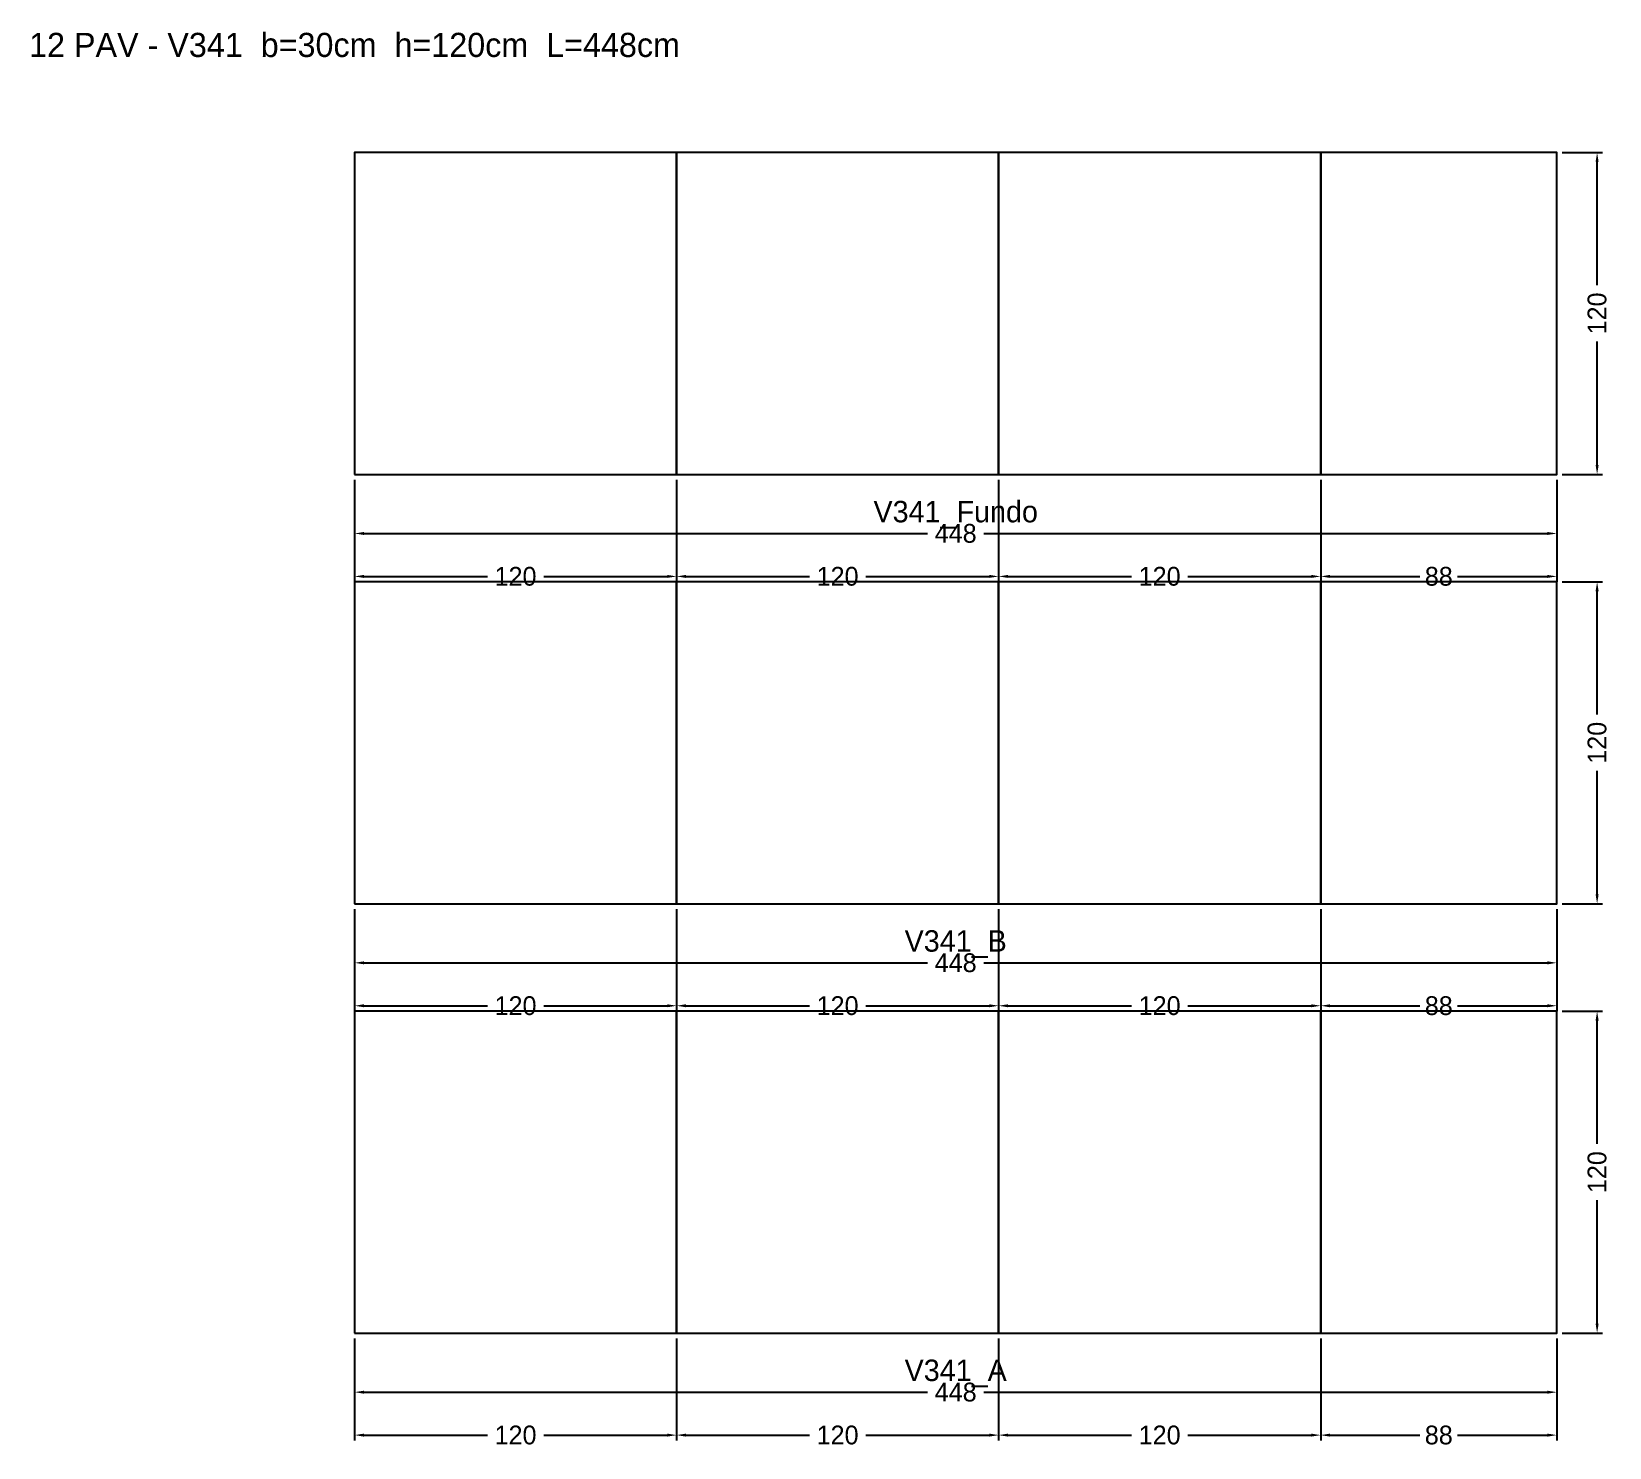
# Model space of a CAD drawing. Header units: metres. Extents: x -120 to 468, y -43 to 485.
import ezdxf

# ---------------------------------------------------------------- set-up
doc = ezdxf.new("R2010")
doc.units = ezdxf.units.M
for name, color, linetype in [('COTA', 3, 'Continuous'), ('NOMENCLATURA', 2, 'Continuous'), ('Paineis', 7, 'Continuous'), ('Texto Secao', 2, 'Continuous')]:
    doc.layers.add(name, color=color, linetype=linetype)
doc.dimstyles.new('COTA_VIG', dxfattribs={"dimtxt": 7, "dimasz": 3.5, "dimexe": 2, "dimexo": 2, "dimgap": 1.5, "dimtad": 1, "dimdec": 1, "dimcen": 2.5, "dimclrd": 3, "dimclre": 3, "dimclrt": 3, "dimazin": 3, "dimtfac": 1, "dimtmove": 0, "dimatfit": 3})

# ---------------------------------------------------------------- blocks, each defined once
blk = doc.blocks.new('_CLOSEDFILLED')
at = {"color": 0, "linetype": 'BYBLOCK'}
blk.add_solid([(-1, 0.16), (0, 0), (-1, -0.16)], dxfattribs=at)
blk = doc.blocks.new('*D1')
at = {"color": 3}
for p, q in [((0, -2), (0, -24)), ((448, -2), (448, -24)), ((3.5, -22), (213.5, -22)), ((234.5, -22), (444.5, -22))]:
    blk.add_line(p, q, dxfattribs=at)
at = {"layer": 'Defpoints'}
for p in [(0, 0), (448, 0), (0, -22)]:
    blk.add_point(p, dxfattribs=at)
at = {"layer": 'COTA', "color": 3, "xscale": 3.5, "yscale": 3.5, "rotation": 180}
blk.add_blockref('_CLOSEDFILLED', (0, -22), dxfattribs=at)
at = {"layer": 'COTA', "color": 3, "xscale": 3.5, "yscale": 3.5}
blk.add_blockref('_CLOSEDFILLED', (448, -22), dxfattribs=at)
at = {"layer": 'COTA', "color": 3, "insert": (224, -22), "char_height": 7, "attachment_point": 5}
blk.add_mtext('448', dxfattribs=at)
blk = doc.blocks.new('*D2')
at = {"color": 3}
for p, q in [((0, -2), (0, -40)), ((120, -2), (120, -40)), ((3.5, -38), (49.5, -38)), ((70.5, -38), (116.5, -38))]:
    blk.add_line(p, q, dxfattribs=at)
at = {"layer": 'Defpoints'}
for p in [(0, 0), (120, 0), (0, -38)]:
    blk.add_point(p, dxfattribs=at)
at = {"layer": 'COTA', "color": 3, "xscale": 3.5, "yscale": 3.5, "rotation": 180}
blk.add_blockref('_CLOSEDFILLED', (0, -38), dxfattribs=at)
at = {"layer": 'COTA', "color": 3, "xscale": 3.5, "yscale": 3.5}
blk.add_blockref('_CLOSEDFILLED', (120, -38), dxfattribs=at)
at = {"layer": 'COTA', "color": 3, "insert": (60, -38), "char_height": 7, "attachment_point": 5}
blk.add_mtext('120', dxfattribs=at)
blk = doc.blocks.new('*D3')
at = {"color": 3}
for p, q in [((120, -2), (120, -40)), ((240, -2), (240, -40)), ((123.5, -38), (169.5, -38)), ((190.5, -38), (236.5, -38))]:
    blk.add_line(p, q, dxfattribs=at)
at = {"layer": 'Defpoints'}
for p in [(120, 0), (240, 0), (120, -38)]:
    blk.add_point(p, dxfattribs=at)
at = {"layer": 'COTA', "color": 3, "xscale": 3.5, "yscale": 3.5, "rotation": 180}
blk.add_blockref('_CLOSEDFILLED', (120, -38), dxfattribs=at)
at = {"layer": 'COTA', "color": 3, "xscale": 3.5, "yscale": 3.5}
blk.add_blockref('_CLOSEDFILLED', (240, -38), dxfattribs=at)
at = {"layer": 'COTA', "color": 3, "insert": (180, -38), "char_height": 7, "attachment_point": 5}
blk.add_mtext('120', dxfattribs=at)
blk = doc.blocks.new('*D4')
at = {"color": 3}
for p, q in [((240, -2), (240, -40)), ((360, -2), (360, -40)), ((243.5, -38), (289.5, -38)), ((310.5, -38), (356.5, -38))]:
    blk.add_line(p, q, dxfattribs=at)
at = {"layer": 'Defpoints'}
for p in [(240, 0), (360, 0), (240, -38)]:
    blk.add_point(p, dxfattribs=at)
at = {"layer": 'COTA', "color": 3, "xscale": 3.5, "yscale": 3.5, "rotation": 180}
blk.add_blockref('_CLOSEDFILLED', (240, -38), dxfattribs=at)
at = {"layer": 'COTA', "color": 3, "xscale": 3.5, "yscale": 3.5}
blk.add_blockref('_CLOSEDFILLED', (360, -38), dxfattribs=at)
at = {"layer": 'COTA', "color": 3, "insert": (300, -38), "char_height": 7, "attachment_point": 5}
blk.add_mtext('120', dxfattribs=at)
blk = doc.blocks.new('*D5')
at = {"color": 3}
for p, q in [((360, -2), (360, -40)), ((448, -2), (448, -40)), ((363.5, -38), (397, -38)), ((411, -38), (444.5, -38))]:
    blk.add_line(p, q, dxfattribs=at)
at = {"layer": 'Defpoints'}
for p in [(360, 0), (448, 0), (360, -38)]:
    blk.add_point(p, dxfattribs=at)
at = {"layer": 'COTA', "color": 3, "xscale": 3.5, "yscale": 3.5, "rotation": 180}
blk.add_blockref('_CLOSEDFILLED', (360, -38), dxfattribs=at)
at = {"layer": 'COTA', "color": 3, "xscale": 3.5, "yscale": 3.5}
blk.add_blockref('_CLOSEDFILLED', (448, -38), dxfattribs=at)
at = {"layer": 'COTA', "color": 3, "insert": (404, -38), "char_height": 7, "attachment_point": 5}
blk.add_mtext('88', dxfattribs=at)
blk = doc.blocks.new('*D6')
at = {"color": 3}
for p, q in [((450, 120), (465, 120)), ((463, 70.5), (463, 116.5)), ((463, 3.5), (463, 49.5)), ((450, 0), (465, 0))]:
    blk.add_line(p, q, dxfattribs=at)
at = {"layer": 'Defpoints'}
for p in [(448, 120), (448, 0), (463, 0)]:
    blk.add_point(p, dxfattribs=at)
at = {"layer": 'COTA', "color": 3, "xscale": 3.5, "yscale": 3.5}
for p, rotation in [((463, 120), 90), ((463, 0), 270)]:
    blk.add_blockref('_CLOSEDFILLED', p, dxfattribs=dict(at, rotation=rotation))
at = {"layer": 'COTA', "color": 3, "insert": (463, 60), "char_height": 7, "attachment_point": 5, "rotation": 90}
blk.add_mtext('120', dxfattribs=at)
blk = doc.blocks.new('*D7')
at = {"color": 3}
for p, q in [((0, 158), (0, 136)), ((448, 158), (448, 136)), ((3.5, 138), (213.5, 138)), ((234.5, 138), (444.5, 138))]:
    blk.add_line(p, q, dxfattribs=at)
at = {"layer": 'Defpoints'}
for p in [(0, 160), (448, 160), (0, 138)]:
    blk.add_point(p, dxfattribs=at)
at = {"layer": 'COTA', "color": 3, "xscale": 3.5, "yscale": 3.5, "rotation": 180}
blk.add_blockref('_CLOSEDFILLED', (0, 138), dxfattribs=at)
at = {"layer": 'COTA', "color": 3, "xscale": 3.5, "yscale": 3.5}
blk.add_blockref('_CLOSEDFILLED', (448, 138), dxfattribs=at)
at = {"layer": 'COTA', "color": 3, "insert": (224, 138), "char_height": 7, "attachment_point": 5}
blk.add_mtext('448', dxfattribs=at)
blk = doc.blocks.new('*D8')
at = {"color": 3}
for p, q in [((0, 158), (0, 120)), ((120, 158), (120, 120)), ((3.5, 122), (49.5, 122)), ((70.5, 122), (116.5, 122))]:
    blk.add_line(p, q, dxfattribs=at)
at = {"layer": 'Defpoints'}
for p in [(0, 160), (120, 160), (0, 122)]:
    blk.add_point(p, dxfattribs=at)
at = {"layer": 'COTA', "color": 3, "xscale": 3.5, "yscale": 3.5, "rotation": 180}
blk.add_blockref('_CLOSEDFILLED', (0, 122), dxfattribs=at)
at = {"layer": 'COTA', "color": 3, "xscale": 3.5, "yscale": 3.5}
blk.add_blockref('_CLOSEDFILLED', (120, 122), dxfattribs=at)
at = {"layer": 'COTA', "color": 3, "insert": (60, 122), "char_height": 7, "attachment_point": 5}
blk.add_mtext('120', dxfattribs=at)
blk = doc.blocks.new('*D9')
at = {"color": 3}
for p, q in [((120, 158), (120, 120)), ((240, 158), (240, 120)), ((123.5, 122), (169.5, 122)), ((190.5, 122), (236.5, 122))]:
    blk.add_line(p, q, dxfattribs=at)
at = {"layer": 'Defpoints'}
for p in [(120, 160), (240, 160), (120, 122)]:
    blk.add_point(p, dxfattribs=at)
at = {"layer": 'COTA', "color": 3, "xscale": 3.5, "yscale": 3.5, "rotation": 180}
blk.add_blockref('_CLOSEDFILLED', (120, 122), dxfattribs=at)
at = {"layer": 'COTA', "color": 3, "xscale": 3.5, "yscale": 3.5}
blk.add_blockref('_CLOSEDFILLED', (240, 122), dxfattribs=at)
at = {"layer": 'COTA', "color": 3, "insert": (180, 122), "char_height": 7, "attachment_point": 5}
blk.add_mtext('120', dxfattribs=at)
blk = doc.blocks.new('*D10')
at = {"color": 3}
for p, q in [((240, 158), (240, 120)), ((360, 158), (360, 120)), ((243.5, 122), (289.5, 122)), ((310.5, 122), (356.5, 122))]:
    blk.add_line(p, q, dxfattribs=at)
at = {"layer": 'Defpoints'}
for p in [(240, 160), (360, 160), (240, 122)]:
    blk.add_point(p, dxfattribs=at)
at = {"layer": 'COTA', "color": 3, "xscale": 3.5, "yscale": 3.5, "rotation": 180}
blk.add_blockref('_CLOSEDFILLED', (240, 122), dxfattribs=at)
at = {"layer": 'COTA', "color": 3, "xscale": 3.5, "yscale": 3.5}
blk.add_blockref('_CLOSEDFILLED', (360, 122), dxfattribs=at)
at = {"layer": 'COTA', "color": 3, "insert": (300, 122), "char_height": 7, "attachment_point": 5}
blk.add_mtext('120', dxfattribs=at)
blk = doc.blocks.new('*D11')
at = {"color": 3}
for p, q in [((360, 158), (360, 120)), ((448, 158), (448, 120)), ((363.5, 122), (397, 122)), ((411, 122), (444.5, 122))]:
    blk.add_line(p, q, dxfattribs=at)
at = {"layer": 'Defpoints'}
for p in [(360, 160), (448, 160), (360, 122)]:
    blk.add_point(p, dxfattribs=at)
at = {"layer": 'COTA', "color": 3, "xscale": 3.5, "yscale": 3.5, "rotation": 180}
blk.add_blockref('_CLOSEDFILLED', (360, 122), dxfattribs=at)
at = {"layer": 'COTA', "color": 3, "xscale": 3.5, "yscale": 3.5}
blk.add_blockref('_CLOSEDFILLED', (448, 122), dxfattribs=at)
at = {"layer": 'COTA', "color": 3, "insert": (404, 122), "char_height": 7, "attachment_point": 5}
blk.add_mtext('88', dxfattribs=at)
blk = doc.blocks.new('*D12')
at = {"color": 3}
for p, q in [((450, 280), (465, 280)), ((463, 230.5), (463, 276.5)), ((463, 163.5), (463, 209.5)), ((450, 160), (465, 160))]:
    blk.add_line(p, q, dxfattribs=at)
at = {"layer": 'Defpoints'}
for p in [(448, 280), (448, 160), (463, 160)]:
    blk.add_point(p, dxfattribs=at)
at = {"layer": 'COTA', "color": 3, "xscale": 3.5, "yscale": 3.5}
for p, rotation in [((463, 280), 90), ((463, 160), 270)]:
    blk.add_blockref('_CLOSEDFILLED', p, dxfattribs=dict(at, rotation=rotation))
at = {"layer": 'COTA', "color": 3, "insert": (463, 220), "char_height": 7, "attachment_point": 5, "rotation": 90}
blk.add_mtext('120', dxfattribs=at)
blk = doc.blocks.new('*D13')
at = {"color": 3}
for p, q in [((0, 318), (0, 296)), ((448, 318), (448, 296)), ((3.5, 298), (213.5, 298)), ((234.5, 298), (444.5, 298))]:
    blk.add_line(p, q, dxfattribs=at)
at = {"layer": 'Defpoints'}
for p in [(0, 320), (448, 320), (0, 298)]:
    blk.add_point(p, dxfattribs=at)
at = {"layer": 'COTA', "color": 3, "xscale": 3.5, "yscale": 3.5, "rotation": 180}
blk.add_blockref('_CLOSEDFILLED', (0, 298), dxfattribs=at)
at = {"layer": 'COTA', "color": 3, "xscale": 3.5, "yscale": 3.5}
blk.add_blockref('_CLOSEDFILLED', (448, 298), dxfattribs=at)
at = {"layer": 'COTA', "color": 3, "insert": (224, 298), "char_height": 7, "attachment_point": 5}
blk.add_mtext('448', dxfattribs=at)
blk = doc.blocks.new('*D14')
at = {"color": 3}
for p, q in [((0, 318), (0, 280)), ((120, 318), (120, 280)), ((3.5, 282), (49.5, 282)), ((70.5, 282), (116.5, 282))]:
    blk.add_line(p, q, dxfattribs=at)
at = {"layer": 'Defpoints'}
for p in [(0, 320), (120, 320), (0, 282)]:
    blk.add_point(p, dxfattribs=at)
at = {"layer": 'COTA', "color": 3, "xscale": 3.5, "yscale": 3.5, "rotation": 180}
blk.add_blockref('_CLOSEDFILLED', (0, 282), dxfattribs=at)
at = {"layer": 'COTA', "color": 3, "xscale": 3.5, "yscale": 3.5}
blk.add_blockref('_CLOSEDFILLED', (120, 282), dxfattribs=at)
at = {"layer": 'COTA', "color": 3, "insert": (60, 282), "char_height": 7, "attachment_point": 5}
blk.add_mtext('120', dxfattribs=at)
blk = doc.blocks.new('*D15')
at = {"color": 3}
for p, q in [((120, 318), (120, 280)), ((240, 318), (240, 280)), ((123.5, 282), (169.5, 282)), ((190.5, 282), (236.5, 282))]:
    blk.add_line(p, q, dxfattribs=at)
at = {"layer": 'Defpoints'}
for p in [(120, 320), (240, 320), (120, 282)]:
    blk.add_point(p, dxfattribs=at)
at = {"layer": 'COTA', "color": 3, "xscale": 3.5, "yscale": 3.5, "rotation": 180}
blk.add_blockref('_CLOSEDFILLED', (120, 282), dxfattribs=at)
at = {"layer": 'COTA', "color": 3, "xscale": 3.5, "yscale": 3.5}
blk.add_blockref('_CLOSEDFILLED', (240, 282), dxfattribs=at)
at = {"layer": 'COTA', "color": 3, "insert": (180, 282), "char_height": 7, "attachment_point": 5}
blk.add_mtext('120', dxfattribs=at)
blk = doc.blocks.new('*D16')
at = {"color": 3}
for p, q in [((240, 318), (240, 280)), ((360, 318), (360, 280)), ((243.5, 282), (289.5, 282)), ((310.5, 282), (356.5, 282))]:
    blk.add_line(p, q, dxfattribs=at)
at = {"layer": 'Defpoints'}
for p in [(240, 320), (360, 320), (240, 282)]:
    blk.add_point(p, dxfattribs=at)
at = {"layer": 'COTA', "color": 3, "xscale": 3.5, "yscale": 3.5, "rotation": 180}
blk.add_blockref('_CLOSEDFILLED', (240, 282), dxfattribs=at)
at = {"layer": 'COTA', "color": 3, "xscale": 3.5, "yscale": 3.5}
blk.add_blockref('_CLOSEDFILLED', (360, 282), dxfattribs=at)
at = {"layer": 'COTA', "color": 3, "insert": (300, 282), "char_height": 7, "attachment_point": 5}
blk.add_mtext('120', dxfattribs=at)
blk = doc.blocks.new('*D17')
at = {"color": 3}
for p, q in [((360, 318), (360, 280)), ((448, 318), (448, 280)), ((363.5, 282), (397, 282)), ((411, 282), (444.5, 282))]:
    blk.add_line(p, q, dxfattribs=at)
at = {"layer": 'Defpoints'}
for p in [(360, 320), (448, 320), (360, 282)]:
    blk.add_point(p, dxfattribs=at)
at = {"layer": 'COTA', "color": 3, "xscale": 3.5, "yscale": 3.5, "rotation": 180}
blk.add_blockref('_CLOSEDFILLED', (360, 282), dxfattribs=at)
at = {"layer": 'COTA', "color": 3, "xscale": 3.5, "yscale": 3.5}
blk.add_blockref('_CLOSEDFILLED', (448, 282), dxfattribs=at)
at = {"layer": 'COTA', "color": 3, "insert": (404, 282), "char_height": 7, "attachment_point": 5}
blk.add_mtext('88', dxfattribs=at)
blk = doc.blocks.new('*D18')
at = {"color": 3}
for p, q in [((450, 440), (465, 440)), ((463, 390.5), (463, 436.5)), ((463, 323.5), (463, 369.5)), ((450, 320), (465, 320))]:
    blk.add_line(p, q, dxfattribs=at)
at = {"layer": 'Defpoints'}
for p in [(448, 440), (448, 320), (463, 320)]:
    blk.add_point(p, dxfattribs=at)
at = {"layer": 'COTA', "color": 3, "xscale": 3.5, "yscale": 3.5}
for p, rotation in [((463, 440), 90), ((463, 320), 270)]:
    blk.add_blockref('_CLOSEDFILLED', p, dxfattribs=dict(at, rotation=rotation))
at = {"layer": 'COTA', "color": 3, "insert": (463, 380), "char_height": 7, "attachment_point": 5, "rotation": 90}
blk.add_mtext('120', dxfattribs=at)

msp = doc.modelspace()

# ---------------------------------------------------------------- linework, layer by layer
at = {"layer": 'Paineis'}
for points in [[(0, 320), (120, 320), (120, 440), (0, 440)], [(120, 320), (240, 320), (240, 440), (120, 440)], [(240, 320), (360, 320), (360, 440), (240, 440)], [(360, 320), (448, 320), (448, 440), (360, 440)], [(0, 160), (120, 160), (120, 280), (0, 280)], [(120, 160), (240, 160), (240, 280), (120, 280)], [(240, 160), (360, 160), (360, 280), (240, 280)], [(360, 160), (448, 160), (448, 280), (360, 280)], [(0, 0), (120, 0), (120, 120), (0, 120)], [(120, 0), (240, 0), (240, 120), (120, 120)], [(240, 0), (360, 0), (360, 120), (240, 120)], [(360, 0), (448, 0), (448, 120), (360, 120)]]:
    msp.add_lwpolyline(points, close=True, dxfattribs=at)

# ---------------------------------------------------------------- texts
at = {"layer": 'NOMENCLATURA', "insert": (0, 480), "char_height": 9, "width": 468, "attachment_point": 5}
msp.add_mtext('12 PAV - V341  b=30cm  h=120cm  L=448cm', dxfattribs=at)
at = {"layer": 'Texto Secao', "char_height": 8, "width": 468, "attachment_point": 5}
for s, insert in [('V341_Fundo', (224, 305)), ('V341_B', (224, 145)), ('V341_A', (224, -15))]:
    msp.add_mtext(s, dxfattribs=dict(at, insert=insert))

# ---------------------------------------------------------------- dimensions: what is measured, and where the dimension line sits
at = {"layer": 'COTA'}
for base, p1, p2, picture, middle in [((463, 320), (448, 320), (448, 440), '*D18', (463, 380)), ((463, 160), (448, 160), (448, 280), '*D12', (463, 220)), ((463, 0), (448, 0), (448, 120), '*D6', (463, 60))]:
    dim = msp.add_linear_dim(base=base, p1=p1, p2=p2, angle=90, dimstyle='COTA_VIG', dxfattribs=at)
    dim.commit()
    dim.dimension.update_dxf_attribs({"geometry": picture, "text_midpoint": middle})
for base, p1, p2, picture, middle in [((0, 298), (0, 320), (448, 320), '*D13', (224, 298)), ((0, 282), (0, 320), (120, 320), '*D14', (60, 282)), ((120, 282), (120, 320), (240, 320), '*D15', (180, 282)), ((240, 282), (240, 320), (360, 320), '*D16', (300, 282)), ((360, 282), (360, 320), (448, 320), '*D17', (404, 282)), ((0, 138), (0, 160), (448, 160), '*D7', (224, 138)), ((0, 122), (0, 160), (120, 160), '*D8', (60, 122)), ((120, 122), (120, 160), (240, 160), '*D9', (180, 122)), ((240, 122), (240, 160), (360, 160), '*D10', (300, 122)), ((360, 122), (360, 160), (448, 160), '*D11', (404, 122)), ((0, -22), (0, 0), (448, 0), '*D1', (224, -22)), ((0, -38), (0, 0), (120, 0), '*D2', (60, -38)), ((120, -38), (120, 0), (240, 0), '*D3', (180, -38)), ((240, -38), (240, 0), (360, 0), '*D4', (300, -38)), ((360, -38), (360, 0), (448, 0), '*D5', (404, -38))]:
    dim = msp.add_linear_dim(base=base, p1=p1, p2=p2, dimstyle='COTA_VIG', dxfattribs=at)
    dim.commit()
    dim.dimension.update_dxf_attribs({"geometry": picture, "text_midpoint": middle})

doc.saveas('drawing.dxf')
